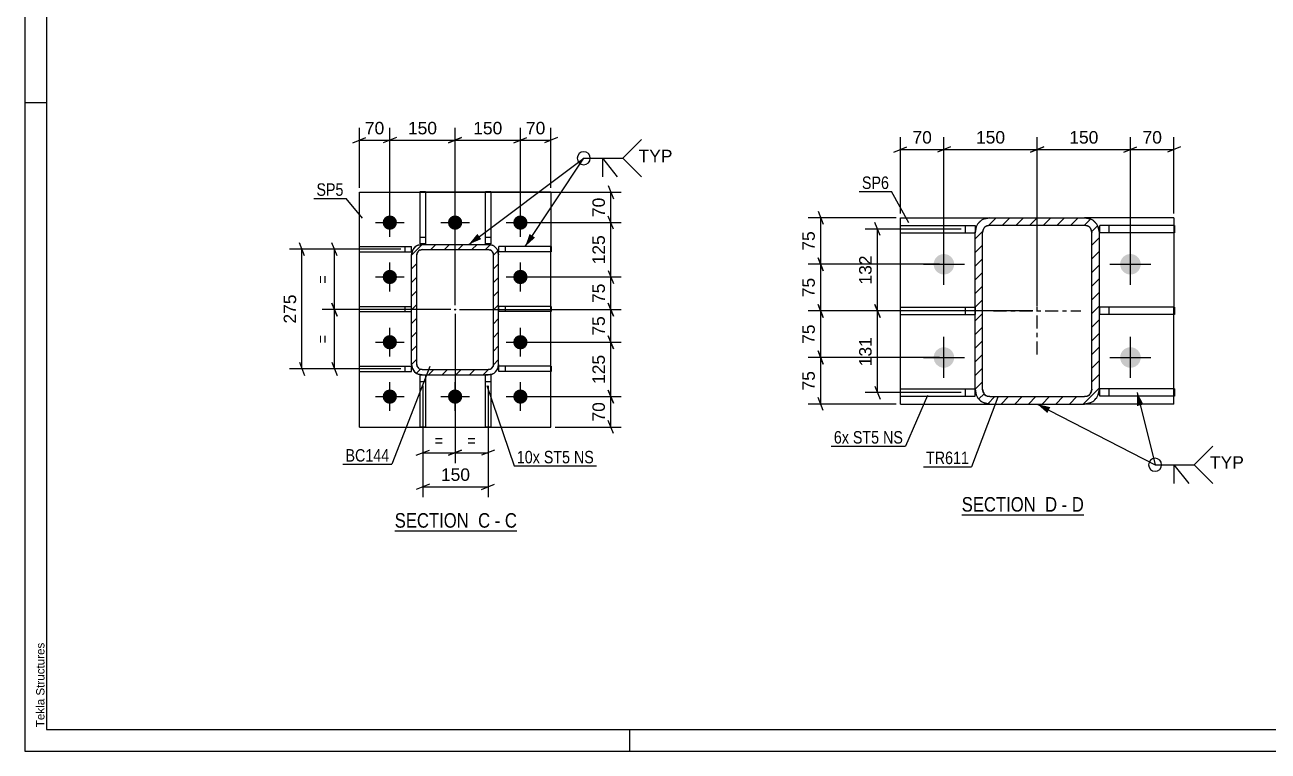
# Model space of a CAD drawing. Header units: millimetres. Extents: x -90 to 1099, y -612 to 229.
# Drawn here: x -89.7 to 196, y -611.6 to -444.6 of the extents above; entities that cross this region are included whole.
import ezdxf

# ---------------------------------------------------------------- set-up
doc = ezdxf.new("R2010")
doc.units = ezdxf.units.MM
doc.linetypes.add('DXK_LINE_DOT2', pattern=[3.9198, 1.9599, -1.9599])
doc.linetypes.add('DXK_LINE_DOT3', pattern=[5.9187, 2.979, -0.9799, 0.9799, -0.9799])
doc.styles.add('Arial', font='ARIAL.TTF', dxfattribs={"height": 0.2})
doc.styles.add('Arial Narrow', font='ARIALN.TTF', dxfattribs={"height": 0.2})

# ---------------------------------------------------------------- blocks, each defined once
blk = doc.blocks.new('Unknown-761555022-1133')
at = {"color": 5, "linetype": 'Continuous'}
for p, q in [((-89.67, 229.45), (-89.67, -611.55)), ((-84.67, 224.45), (-84.67, -606.55)), ((-84.67, -462.55), (-89.67, -462.55)), ((-84.67, -606.55), (1094.33, -606.55)), ((49.33, -611.55), (49.33, -606.55)), ((-89.67, -611.55), (1099.33, -611.55))]:
    blk.add_line(p, q, dxfattribs=at)
at = {"color": 174, "linetype": 'Continuous', "style": 'Arial'}
blk.add_text('Tekla Structures', height=1.9102, rotation=90, dxfattribs=at).set_placement((-85.17, -606.05))
blk = doc.blocks.new('Unknown-761555022-19 - 2944')
at = {"color": 6, "linetype": 'Continuous'}
blk.add_line((-4.7, -560.93), (23.37, -560.93), dxfattribs=at)
at = {"color": 0, "linetype": 'Continuous'}
blk.add_wipeout([(13.41, -560.18), (13.41, -556.68), (-4.7, -556.68), (-4.7, -560.18)], dxfattribs=at)
at = {"color": 7, "linetype": 'Continuous', "style": 'Arial Narrow'}
blk.add_text('SECTION ', height=3.34, dxfattribs=at).set_placement((-4.7, -560.18))
at = {"color": 0, "linetype": 'Continuous'}
blk.add_wipeout([(17.23, -560.18), (17.23, -556.68), (14.46, -556.68), (14.46, -560.18)], dxfattribs=at)
blk.add_wipeout([(19.56, -560.18), (19.56, -556.68), (18.28, -556.68), (18.28, -560.18)], dxfattribs=at)
at = {"color": 7, "linetype": 'Continuous', "style": 'Arial Narrow'}
blk.add_text('C', height=3.34, dxfattribs=at).set_placement((14.46, -560.18))
at = {"color": 0, "linetype": 'Continuous'}
blk.add_wipeout([(23.37, -560.18), (23.37, -556.68), (20.61, -556.68), (20.61, -560.18)], dxfattribs=at)
at = {"color": 7, "linetype": 'Continuous', "style": 'Arial Narrow'}
for s, p in [('C', (20.61, -560.18)), ('-', (18.28, -560.18))]:
    blk.add_text(s, height=3.34, dxfattribs=at).set_placement(p)
blk = doc.blocks.new('Unknown-761555022-17 - 1374')
at = {"color": 6, "linetype": 'Continuous'}
blk.add_line((125.57, -557.24), (153.64, -557.24), dxfattribs=at)
at = {"color": 0, "linetype": 'Continuous'}
blk.add_wipeout([(143.68, -556.49), (143.68, -552.99), (125.57, -552.99), (125.57, -556.49)], dxfattribs=at)
at = {"color": 7, "linetype": 'Continuous', "style": 'Arial Narrow'}
blk.add_text('SECTION ', height=3.34, dxfattribs=at).set_placement((125.57, -556.49))
at = {"color": 0, "linetype": 'Continuous'}
blk.add_wipeout([(147.49, -556.49), (147.49, -552.99), (144.73, -552.99), (144.73, -556.49)], dxfattribs=at)
blk.add_wipeout([(149.82, -556.49), (149.82, -552.99), (148.54, -552.99), (148.54, -556.49)], dxfattribs=at)
at = {"color": 7, "linetype": 'Continuous', "style": 'Arial Narrow'}
blk.add_text('D', height=3.34, dxfattribs=at).set_placement((144.73, -556.49))
at = {"color": 0, "linetype": 'Continuous'}
blk.add_wipeout([(153.64, -556.49), (153.64, -552.99), (150.87, -552.99), (150.87, -556.49)], dxfattribs=at)
at = {"color": 7, "linetype": 'Continuous', "style": 'Arial Narrow'}
for s, p in [('D', (150.87, -556.49)), ('-', (148.54, -556.49))]:
    blk.add_text(s, height=3.34, dxfattribs=at).set_placement(p)
blk = doc.blocks.new('Part-761555022-3014 - 2944')
at = {"color": 2, "linetype": 'Continuous'}
for p, q in [((16.16, -537.05), (16.16, -525.05)), ((17.36, -525.05), (16.78, -525.05)), ((17.36, -525.05), (17.36, -537.05)), ((17.36, -537.05), (16.16, -537.05))]:
    blk.add_line(p, q, dxfattribs=at)
at = {"color": 7, "linetype": 'DXK_LINE_DOT2'}
for p, q in [((16.78, -525.05), (16.16, -525.05)), ((16.16, -526.55), (17.36, -526.55))]:
    blk.add_line(p, q, dxfattribs=at)
blk = doc.blocks.new('Part-761555022-2953 - 2944')
at = {"color": 2, "linetype": 'Continuous'}
for p, q in [((-12.82, -537.05), (-12.82, -483.05)), ((-12.82, -483.05), (1.16, -483.05)), ((16.16, -483.05), (2.36, -483.05)), ((31.18, -483.05), (17.36, -483.05)), ((31.18, -483.05), (31.18, -495.57)), ((31.18, -509.32), (31.18, -496.77)), ((31.18, -523.07), (31.18, -510.52)), ((31.18, -537.05), (31.18, -524.27)), ((-12.82, -537.05), (31.18, -537.05))]:
    blk.add_line(p, q, dxfattribs=at)
at = {"color": 7, "linetype": 'DXK_LINE_DOT2'}
for p, q in [((1.16, -483.05), (2.36, -483.05)), ((17.36, -483.05), (16.16, -483.05)), ((31.18, -496.77), (31.18, -495.57)), ((31.18, -510.52), (31.18, -509.32)), ((31.18, -524.27), (31.18, -523.07))]:
    blk.add_line(p, q, dxfattribs=at)
blk = doc.blocks.new('Part-761555022-3019 - 2944')
at = {"color": 2, "linetype": 'Continuous'}
for p, q in [((1.16, -537.05), (1.16, -525.05)), ((1.16, -525.05), (1.58, -525.05)), ((2.36, -525.05), (2.36, -537.05)), ((2.36, -537.05), (1.16, -537.05))]:
    blk.add_line(p, q, dxfattribs=at)
at = {"color": 7, "linetype": 'DXK_LINE_DOT2'}
for p, q in [((1.58, -525.05), (2.36, -525.05)), ((1.16, -526.55), (2.36, -526.55))]:
    blk.add_line(p, q, dxfattribs=at)
blk = doc.blocks.new('Part-761555022-3003 - 2944')
at = {"linetype": 'Continuous'}
h = blk.add_hatch(dxfattribs=at)
h.set_pattern_fill('', scale=0.7, style=0, pattern_type=0)
h.set_pattern_definition([(45, (-0.8222, -522.6548), (-1.57154, 1.57154), [])])
h.paths.add_polyline_path([(-0.82, -497.45), (-0.82, -522.65), (-0.64, -523.57), (-0.12, -524.35), (0.66, -524.87), (1.58, -525.05), (16.78, -525.05), (17.7, -524.87), (18.47, -524.35), (19, -523.57), (19.18, -522.65), (19.18, -497.45), (19, -496.54), (18.47, -495.76), (17.7, -495.24), (16.78, -495.05), (1.58, -495.05), (0.66, -495.24), (-0.12, -495.76), (-0.64, -496.54)])
h.paths.add_polyline_path([(0.73, -496.61), (1.12, -496.35), (1.58, -496.25), (16.78, -496.25), (17.24, -496.35), (17.63, -496.61), (17.89, -497), (17.98, -497.45), (17.98, -522.65), (17.89, -523.11), (17.63, -523.5), (17.24, -523.76), (16.78, -523.85), (1.58, -523.85), (1.12, -523.76), (0.73, -523.5), (0.47, -523.11), (0.38, -522.65), (0.38, -497.45), (0.47, -497)])
blk.add_hatch(color=30, dxfattribs=at).paths.add_polyline_path([(9.18, -510.15, -1), (9.18, -509.95, -1)])
at = {"color": 7, "linetype": 'DXK_LINE_DOT2'}
for p, q in [((-0.82, -497.45), (-0.64, -496.54)), ((0.47, -497), (0.38, -497.45)), ((0.66, -495.24), (1.58, -495.05)), ((1.58, -496.25), (1.12, -496.35)), ((1.58, -495.05), (16.78, -495.05)), ((1.58, -496.25), (16.78, -496.25)), ((16.78, -495.05), (17.7, -495.24)), ((17.24, -496.35), (16.78, -496.25)), ((17.98, -497.45), (17.89, -497)), ((19, -496.54), (19.18, -497.45)), ((-0.82, -522.65), (-0.82, -497.45)), ((0.38, -522.65), (0.38, -497.45)), ((17.98, -522.65), (17.98, -497.45)), ((19.18, -522.65), (19.18, -497.45)), ((-0.64, -523.57), (-0.82, -522.65)), ((0.38, -522.65), (0.47, -523.11)), ((17.89, -523.11), (17.98, -522.65)), ((19.18, -522.65), (19, -523.57)), ((1.58, -525.05), (0.66, -524.87)), ((1.12, -523.76), (1.58, -523.85)), ((1.58, -523.85), (16.78, -523.85)), ((1.58, -525.05), (16.78, -525.05)), ((16.78, -523.85), (17.24, -523.76)), ((17.7, -524.87), (16.78, -525.05))]:
    blk.add_line(p, q, dxfattribs=at)
at = {"color": 2, "linetype": 'Continuous'}
for p, q in [((-0.64, -496.54), (-0.82, -497.45)), ((0.38, -497.45), (0.47, -497)), ((1.58, -495.05), (0.66, -495.24)), ((1.12, -496.35), (1.58, -496.25)), ((1.58, -495.05), (16.78, -495.05)), ((1.58, -496.25), (16.78, -496.25)), ((17.7, -495.24), (16.78, -495.05)), ((16.78, -496.25), (17.24, -496.35)), ((17.89, -497), (17.98, -497.45)), ((19.18, -497.45), (19, -496.54)), ((-0.82, -522.65), (-0.82, -497.45)), ((0.38, -522.65), (0.38, -497.45)), ((17.98, -522.65), (17.98, -497.45)), ((19.18, -522.65), (19.18, -497.45)), ((-0.82, -522.65), (-0.64, -523.57)), ((0.47, -523.11), (0.38, -522.65)), ((17.98, -522.65), (17.89, -523.11)), ((19, -523.57), (19.18, -522.65)), ((0.66, -524.87), (1.58, -525.05)), ((1.58, -523.85), (1.12, -523.76)), ((1.58, -523.85), (16.78, -523.85)), ((1.58, -525.05), (16.78, -525.05)), ((17.24, -523.76), (16.78, -523.85)), ((16.78, -525.05), (17.7, -524.87))]:
    blk.add_line(p, q, dxfattribs=at)
at = {"color": 7, "linetype": 'DXK_LINE_DOT3'}
blk.add_line((9.18, -510.05), (9.18, -510.05), dxfattribs=at)
at = {"color": 30, "linetype": 'DXK_LINE_DOT3'}
blk.add_line((9.18, -510.05), (9.18, -510.05), dxfattribs=at)
at = {"color": 30, "linetype": 'Continuous'}
blk.add_circle((9.18, -510.05), 0.1, dxfattribs=at)
at = {"color": 7, "linetype": 'DXK_LINE_DOT2'}
for centre, radius, start, end in [((1.58, -497.45), 2.4, 112.5, 157.5), ((1.58, -497.45), 1.2, 112.5, 157.5), ((16.78, -497.45), 1.2, 22.5, 67.5), ((16.78, -497.45), 2.4, 22.5, 67.5), ((1.58, -522.65), 2.4, 202.5, 247.5), ((1.58, -522.65), 1.2, 202.5, 247.5), ((16.78, -522.65), 1.2, 292.5, 337.5), ((16.78, -522.65), 2.4, 292.5, 337.5)]:
    blk.add_arc(centre, radius, start, end, dxfattribs=at)
at = {"color": 2, "linetype": 'Continuous'}
for centre, radius, start, end in [((1.58, -497.45), 2.4, 112.5, 157.5), ((1.58, -497.45), 1.2, 112.5, 157.5), ((16.78, -497.45), 1.2, 22.5, 67.5), ((16.78, -497.45), 2.4, 22.5, 67.5), ((1.58, -522.65), 2.4, 202.5, 247.5), ((1.58, -522.65), 1.2, 202.5, 247.5), ((16.78, -522.65), 1.2, 292.5, 337.5), ((16.78, -522.65), 2.4, 292.5, 337.5)]:
    blk.add_arc(centre, radius, start, end, dxfattribs=at)
blk = doc.blocks.new('Part-761555022-3024 - 2944')
at = {"color": 2, "linetype": 'Continuous'}
for p, q in [((16.16, -494.92), (16.16, -482.92)), ((16.16, -482.92), (17.36, -482.92)), ((17.36, -482.92), (17.36, -494.92)), ((17.36, -494.92), (16.16, -494.92))]:
    blk.add_line(p, q, dxfattribs=at)
at = {"color": 7, "linetype": 'DXK_LINE_DOT2'}
blk.add_line((16.16, -493.42), (17.36, -493.42), dxfattribs=at)
blk = doc.blocks.new('Part-761555022-3029 - 2944')
at = {"color": 2, "linetype": 'Continuous'}
for p, q in [((1.16, -494.92), (1.16, -482.92)), ((1.16, -482.92), (2.36, -482.92)), ((2.36, -482.92), (2.36, -494.92)), ((2.36, -494.92), (1.16, -494.92))]:
    blk.add_line(p, q, dxfattribs=at)
at = {"color": 7, "linetype": 'DXK_LINE_DOT2'}
blk.add_line((1.16, -493.42), (2.36, -493.42), dxfattribs=at)
blk = doc.blocks.new('Part-761555022-3034 - 2944')
at = {"color": 2, "linetype": 'Continuous'}
for p, q in [((-12.82, -510.52), (-12.82, -509.32)), ((-12.82, -509.32), (-0.82, -509.32)), ((-12.82, -510.52), (-0.82, -510.52))]:
    blk.add_line(p, q, dxfattribs=at)
at = {"color": 7, "linetype": 'DXK_LINE_DOT2'}
for p, q in [((-2.32, -510.52), (-2.32, -509.32)), ((-0.82, -510.52), (-0.82, -509.32))]:
    blk.add_line(p, q, dxfattribs=at)
blk = doc.blocks.new('Part-761555022-3039 - 2944')
at = {"color": 2, "linetype": 'Continuous'}
for p, q in [((-12.82, -496.77), (-12.82, -495.57)), ((-12.82, -495.57), (-0.82, -495.57)), ((-12.82, -496.77), (-0.82, -496.77)), ((-0.82, -496.77), (-0.82, -495.57))]:
    blk.add_line(p, q, dxfattribs=at)
at = {"color": 7, "linetype": 'DXK_LINE_DOT2'}
blk.add_line((-2.32, -496.77), (-2.32, -495.57), dxfattribs=at)
blk = doc.blocks.new('Part-761555022-3044 - 2944')
at = {"color": 2, "linetype": 'Continuous'}
for p, q in [((-12.82, -524.27), (-12.82, -523.07)), ((-12.82, -523.07), (-0.82, -523.07)), ((-12.82, -524.27), (-0.82, -524.27)), ((-0.82, -524.27), (-0.82, -523.07))]:
    blk.add_line(p, q, dxfattribs=at)
at = {"color": 7, "linetype": 'DXK_LINE_DOT2'}
blk.add_line((-2.32, -524.27), (-2.32, -523.07), dxfattribs=at)
blk = doc.blocks.new('Part-761555022-3049 - 2944')
at = {"color": 2, "linetype": 'Continuous'}
for p, q in [((31.26, -509.32), (19.26, -509.32)), ((19.26, -510.52), (19.26, -509.32)), ((31.26, -510.52), (19.26, -510.52)), ((31.26, -509.32), (31.26, -510.52))]:
    blk.add_line(p, q, dxfattribs=at)
at = {"color": 7, "linetype": 'DXK_LINE_DOT2'}
blk.add_line((20.76, -510.52), (20.76, -509.32), dxfattribs=at)
blk = doc.blocks.new('Part-761555022-3054 - 2944')
at = {"color": 2, "linetype": 'Continuous'}
for p, q in [((31.26, -495.57), (19.26, -495.57)), ((19.26, -496.77), (19.26, -495.57)), ((31.26, -496.77), (19.26, -496.77)), ((31.26, -495.57), (31.26, -496.77))]:
    blk.add_line(p, q, dxfattribs=at)
at = {"color": 7, "linetype": 'DXK_LINE_DOT2'}
blk.add_line((20.76, -496.77), (20.76, -495.57), dxfattribs=at)
blk = doc.blocks.new('Part-761555022-3059 - 2944')
at = {"color": 2, "linetype": 'Continuous'}
for p, q in [((31.26, -523.07), (19.26, -523.07)), ((19.26, -524.27), (19.26, -523.07)), ((31.26, -524.27), (19.26, -524.27)), ((31.26, -523.07), (31.26, -524.27))]:
    blk.add_line(p, q, dxfattribs=at)
at = {"color": 7, "linetype": 'DXK_LINE_DOT2'}
blk.add_line((20.76, -524.27), (20.76, -523.07), dxfattribs=at)
blk = doc.blocks.new('Bolt-761555022-3111 - 2944')
at = {"linetype": 'Continuous'}
for points in [[(-7.47, -490.05, -1), (-4.17, -490.05, -1)], [(7.53, -490.05, -1), (10.83, -490.05, -1)], [(22.53, -490.05, -1), (25.83, -490.05, -1)], [(-7.47, -502.55, -1), (-4.17, -502.55, -1)], [(22.53, -502.55, -1), (25.83, -502.55, -1)], [(-7.47, -517.55, -1), (-4.17, -517.55, -1)], [(22.53, -517.55, -1), (25.83, -517.55, -1)], [(-7.47, -530.05, -1), (-4.17, -530.05, -1)], [(7.53, -530.05, -1), (10.83, -530.05, -1)], [(22.53, -530.05, -1), (25.83, -530.05, -1)]]:
    blk.add_hatch(color=1, dxfattribs=at).paths.add_polyline_path(points)
at = {"color": 1, "linetype": 'Continuous'}
for p, q in [((-5.82, -493.35), (-5.82, -486.75)), ((9.18, -493.35), (9.18, -486.75)), ((24.18, -493.35), (24.18, -486.75)), ((-9.12, -490.05), (-2.52, -490.05)), ((5.88, -490.05), (12.48, -490.05)), ((20.88, -490.05), (27.48, -490.05)), ((-5.82, -505.85), (-5.82, -499.25)), ((24.18, -505.85), (24.18, -499.25)), ((-9.12, -502.55), (-2.52, -502.55)), ((20.88, -502.55), (27.48, -502.55)), ((-5.82, -520.85), (-5.82, -514.25)), ((24.18, -520.85), (24.18, -514.25)), ((-9.12, -517.55), (-2.52, -517.55)), ((20.88, -517.55), (27.48, -517.55)), ((-5.82, -533.35), (-5.82, -526.75)), ((9.18, -533.35), (9.18, -526.75)), ((24.18, -533.35), (24.18, -526.75)), ((-9.12, -530.05), (-2.52, -530.05)), ((5.88, -530.05), (12.48, -530.05)), ((20.88, -530.05), (27.48, -530.05))]:
    blk.add_line(p, q, dxfattribs=at)
blk = doc.blocks.new('Part-761555022-1478 - 1374')
at = {"color": 2, "linetype": 'Continuous'}
for p, q in [((111.48, -529.98), (111.48, -528.26)), ((111.48, -528.26), (128.63, -528.26)), ((128.63, -529.98), (128.63, -528.34)), ((111.48, -529.98), (128.63, -529.98))]:
    blk.add_line(p, q, dxfattribs=at)
at = {"color": 7, "linetype": 'DXK_LINE_DOT2'}
for p, q in [((126.48, -529.98), (126.48, -528.26)), ((128.63, -528.34), (128.63, -528.26)), ((128.63, -528.26), (128.63, -528.34))]:
    blk.add_line(p, q, dxfattribs=at)
blk = doc.blocks.new('Part-761555022-1493 - 1374')
at = {"color": 2, "linetype": 'Continuous'}
for p, q in [((174.45, -528.26), (157.31, -528.26)), ((157.31, -529.98), (157.31, -528.26)), ((174.45, -528.26), (174.45, -529.98)), ((174.45, -529.98), (157.31, -529.98))]:
    blk.add_line(p, q, dxfattribs=at)
at = {"color": 7, "linetype": 'DXK_LINE_DOT2'}
blk.add_line((159.45, -529.98), (159.45, -528.26), dxfattribs=at)
blk = doc.blocks.new('Bolt-761555022-1428 - 1374')
at = {"linetype": 'Continuous'}
for points in [[(119.13, -499.63, -1), (123.84, -499.63, -1)], [(161.98, -499.63, -1), (166.7, -499.63, -1)], [(119.13, -521.06, -1), (123.84, -521.06, -1)], [(161.98, -521.06, -1), (166.7, -521.06, -1)]]:
    blk.add_hatch(color=1, dxfattribs=at).paths.add_polyline_path(points)
at = {"color": 1, "linetype": 'Continuous'}
for p, q in [((121.48, -504.34), (121.48, -494.92)), ((164.34, -504.34), (164.34, -494.92)), ((116.77, -499.63), (126.2, -499.63)), ((159.63, -499.63), (169.05, -499.63)), ((121.48, -525.77), (121.48, -516.34)), ((164.34, -525.77), (164.34, -516.34)), ((116.77, -521.06), (126.2, -521.06)), ((159.63, -521.06), (169.05, -521.06))]:
    blk.add_line(p, q, dxfattribs=at)
blk = doc.blocks.new('Part-761555022-1473 - 1374')
at = {"color": 2, "linetype": 'Continuous'}
for p, q in [((111.48, -492.41), (111.48, -490.69)), ((111.48, -490.69), (128.63, -490.69)), ((128.63, -490.69), (128.63, -492.34)), ((111.48, -492.41), (128.63, -492.41))]:
    blk.add_line(p, q, dxfattribs=at)
at = {"color": 7, "linetype": 'DXK_LINE_DOT2'}
for p, q in [((126.48, -492.41), (126.48, -490.69)), ((128.63, -492.34), (128.63, -492.41))]:
    blk.add_line(p, q, dxfattribs=at)
blk = doc.blocks.new('Part-761555022-1483 - 1374')
at = {"color": 2, "linetype": 'Continuous'}
for p, q in [((174.45, -509.48), (157.31, -509.48)), ((157.31, -511.19), (157.31, -509.48)), ((174.45, -511.19), (157.31, -511.19)), ((174.45, -509.48), (174.45, -511.19))]:
    blk.add_line(p, q, dxfattribs=at)
at = {"color": 7, "linetype": 'DXK_LINE_DOT2'}
blk.add_line((159.45, -511.19), (159.45, -509.48), dxfattribs=at)
blk = doc.blocks.new('Part-761555022-1488 - 1374')
at = {"color": 2, "linetype": 'Continuous'}
for p, q in [((174.45, -490.69), (157.31, -490.69)), ((157.31, -492.41), (157.31, -490.69)), ((174.45, -490.69), (174.45, -492.41)), ((174.45, -492.41), (157.31, -492.41))]:
    blk.add_line(p, q, dxfattribs=at)
at = {"color": 7, "linetype": 'DXK_LINE_DOT2'}
blk.add_line((159.45, -492.41), (159.45, -490.69), dxfattribs=at)
blk = doc.blocks.new('Part-761555022-1512 - 1374')
at = {"linetype": 'Continuous'}
h = blk.add_hatch(dxfattribs=at)
h.set_pattern_fill('', scale=0.7, style=0, pattern_type=0)
h.set_pattern_definition([(45, (128.6264, -528.3449), (-1.57154, 1.57154), [])])
h.paths.add_polyline_path([(128.63, -492.34), (128.63, -528.34), (128.89, -529.66), (129.63, -530.77), (130.74, -531.51), (132.05, -531.77), (153.77, -531.77), (155.08, -531.51), (156.19, -530.77), (156.94, -529.66), (157.2, -528.34), (157.2, -492.34), (156.94, -491.03), (156.19, -489.92), (155.08, -489.18), (153.77, -488.92), (132.05, -488.92), (130.74, -489.18), (129.63, -489.92), (128.89, -491.03)])
h.paths.add_polyline_path([(130.84, -491.13), (131.4, -490.76), (132.05, -490.63), (153.77, -490.63), (154.43, -490.76), (154.98, -491.13), (155.35, -491.69), (155.48, -492.34), (155.48, -528.34), (155.35, -529), (154.98, -529.56), (154.43, -529.93), (153.77, -530.06), (132.05, -530.06), (131.4, -529.93), (130.84, -529.56), (130.47, -529), (130.34, -528.34), (130.34, -492.34), (130.47, -491.69)])
at = {"color": 7, "linetype": 'DXK_LINE_DOT2'}
for p, q in [((128.63, -492.34), (128.89, -491.03)), ((130.74, -489.18), (132.05, -488.92)), ((132.05, -490.63), (131.4, -490.76)), ((132.05, -488.92), (153.77, -488.92)), ((132.05, -490.63), (153.77, -490.63)), ((153.77, -488.92), (155.08, -489.18)), ((154.43, -490.76), (153.77, -490.63)), ((156.94, -491.03), (157.2, -492.34)), ((128.63, -528.34), (128.63, -492.34)), ((130.47, -491.69), (130.34, -492.34)), ((130.34, -528.34), (130.34, -492.34)), ((155.48, -492.34), (155.35, -491.69)), ((155.48, -528.34), (155.48, -492.34)), ((157.2, -528.34), (157.2, -492.34)), ((128.89, -529.66), (128.63, -528.34)), ((130.34, -528.34), (130.47, -529)), ((155.35, -529), (155.48, -528.34)), ((157.2, -528.34), (156.94, -529.66)), ((131.4, -529.93), (132.05, -530.06)), ((132.05, -530.06), (153.77, -530.06)), ((153.77, -530.06), (154.43, -529.93)), ((132.05, -531.77), (130.74, -531.51)), ((132.05, -531.77), (153.77, -531.77)), ((155.08, -531.51), (153.77, -531.77))]:
    blk.add_line(p, q, dxfattribs=at)
at = {"color": 2, "linetype": 'Continuous'}
for p, q in [((128.89, -491.03), (128.63, -492.34)), ((132.05, -488.92), (130.74, -489.18)), ((131.4, -490.76), (132.05, -490.63)), ((132.05, -488.92), (153.77, -488.92)), ((132.05, -490.63), (153.77, -490.63)), ((155.08, -489.18), (153.77, -488.92)), ((153.77, -490.63), (154.43, -490.76)), ((157.2, -492.34), (156.94, -491.03)), ((128.63, -528.34), (128.63, -492.34)), ((130.34, -492.34), (130.47, -491.69)), ((130.34, -528.34), (130.34, -492.34)), ((155.35, -491.69), (155.48, -492.34)), ((155.48, -528.34), (155.48, -492.34)), ((157.2, -528.34), (157.2, -492.34)), ((128.63, -528.34), (128.89, -529.66)), ((130.47, -529), (130.34, -528.34)), ((155.48, -528.34), (155.35, -529)), ((156.94, -529.66), (157.2, -528.34)), ((132.05, -530.06), (131.4, -529.93)), ((132.05, -530.06), (153.77, -530.06)), ((154.43, -529.93), (153.77, -530.06)), ((130.74, -531.51), (132.05, -531.77)), ((132.05, -531.77), (153.77, -531.77)), ((153.77, -531.77), (155.08, -531.51))]:
    blk.add_line(p, q, dxfattribs=at)
at = {"color": 7, "linetype": 'DXK_LINE_DOT3'}
for p, q in [((142.91, -520.34), (142.91, -500.34)), ((132.91, -510.34), (152.91, -510.34))]:
    blk.add_line(p, q, dxfattribs=at)
at = {"color": 7, "linetype": 'DXK_LINE_DOT2'}
for centre, radius, start, end in [((132.05, -492.34), 3.43, 112.5, 157.5), ((132.05, -492.34), 1.71, 112.5, 157.5), ((153.77, -492.34), 1.71, 22.5, 67.5), ((153.77, -492.34), 3.43, 22.5, 67.5), ((132.05, -528.34), 3.43, 202.5, 247.5), ((132.05, -528.34), 1.71, 202.5, 247.5), ((153.77, -528.34), 1.71, 292.5, 337.5), ((153.77, -528.34), 3.43, 292.5, 337.5)]:
    blk.add_arc(centre, radius, start, end, dxfattribs=at)
at = {"color": 2, "linetype": 'Continuous'}
for centre, radius, start, end in [((132.05, -492.34), 3.43, 112.5, 157.5), ((132.05, -492.34), 1.71, 112.5, 157.5), ((153.77, -492.34), 1.71, 22.5, 67.5), ((153.77, -492.34), 3.43, 22.5, 67.5), ((132.05, -528.34), 3.43, 202.5, 247.5), ((132.05, -528.34), 1.71, 202.5, 247.5), ((153.77, -528.34), 1.71, 292.5, 337.5), ((153.77, -528.34), 3.43, 292.5, 337.5)]:
    blk.add_arc(centre, radius, start, end, dxfattribs=at)
blk = doc.blocks.new('Part-761555022-1518 - 1374')
at = {"color": 2, "linetype": 'Continuous'}
for p, q in [((111.48, -511.19), (111.48, -509.48)), ((111.48, -509.48), (128.63, -509.48)), ((111.48, -511.19), (128.63, -511.19))]:
    blk.add_line(p, q, dxfattribs=at)
at = {"color": 7, "linetype": 'DXK_LINE_DOT2'}
for p, q in [((126.48, -511.19), (126.48, -509.48)), ((128.63, -509.48), (128.63, -511.19))]:
    blk.add_line(p, q, dxfattribs=at)
blk = doc.blocks.new('Part-761555022-1537 - 1374')
at = {"color": 2, "linetype": 'Continuous'}
for p, q in [((111.48, -531.77), (111.48, -488.92)), ((111.48, -488.92), (132.05, -488.92)), ((174.34, -488.92), (153.77, -488.92)), ((174.34, -488.92), (174.34, -490.69)), ((174.34, -492.41), (174.34, -509.48)), ((174.34, -528.26), (174.34, -511.19)), ((174.34, -531.77), (174.34, -529.98)), ((111.48, -531.77), (132.05, -531.77)), ((174.34, -531.77), (153.77, -531.77))]:
    blk.add_line(p, q, dxfattribs=at)
at = {"color": 7, "linetype": 'DXK_LINE_DOT2'}
for p, q in [((132.05, -488.92), (153.77, -488.92)), ((174.34, -488.92), (174.34, -511.19)), ((174.34, -490.69), (174.34, -492.41)), ((174.34, -511.19), (174.34, -509.48)), ((174.34, -529.98), (174.34, -528.26)), ((132.05, -531.77), (153.77, -531.77))]:
    blk.add_line(p, q, dxfattribs=at)
blk = doc.blocks.new('StraightDimension-761555022-6893 - 2944')
at = {"color": 7, "linetype": 'Continuous'}
for p, q in [((10.18, -510.05), (47.34, -510.05)), ((44.34, -508.55), (45.54, -511.55)), ((44.94, -517.55), (44.94, -510.05)), ((45.54, -519.05), (44.34, -516.05)), ((25.18, -517.55), (47.34, -517.55))]:
    blk.add_line(p, q, dxfattribs=at)
at = {"color": 0}
blk.add_wipeout([(44.19, -510.98), (39.99, -510.98), (39.99, -516.63), (44.19, -516.63)], dxfattribs=at)
at = {"color": 3, "style": 'Arial'}
blk.add_text('75', height=2.865, rotation=90.0002, dxfattribs=at).set_placement((43.59, -516.03))
blk = doc.blocks.new('StraightDimension-761555022-6894 - 2944')
at = {"color": 7, "linetype": 'Continuous'}
for p, q in [((44.34, -516.05), (45.54, -519.05)), ((25.18, -517.55), (47.34, -517.55)), ((44.94, -530.05), (44.94, -517.55)), ((25.18, -530.05), (47.34, -530.05)), ((45.54, -531.55), (44.34, -528.55))]:
    blk.add_line(p, q, dxfattribs=at)
at = {"color": 0}
blk.add_wipeout([(44.19, -519.87), (39.99, -519.87), (39.99, -527.74), (44.19, -527.74)], dxfattribs=at)
at = {"color": 3, "style": 'Arial'}
blk.add_text('125', height=2.865, rotation=90.0002, dxfattribs=at).set_placement((43.59, -527.14))
blk = doc.blocks.new('StraightDimension-761555022-17516 - 2944')
at = {"color": 7, "linetype": 'Continuous'}
for p, q in [((-3.32, -496.17), (-28.85, -496.17)), ((-25.4, -497.67), (-26.6, -494.67)), ((-26, -523.67), (-26, -496.17)), ((-26.6, -522.17), (-25.4, -525.17)), ((-3.32, -523.67), (-28.85, -523.67))]:
    blk.add_line(p, q, dxfattribs=at)
at = {"color": 0}
blk.add_wipeout([(-26.75, -505.99), (-30.95, -505.99), (-30.95, -513.86), (-26.75, -513.86)], dxfattribs=at)
at = {"color": 3, "style": 'Arial'}
blk.add_text('275', height=2.865, rotation=90.0002, dxfattribs=at).set_placement((-27.35, -513.26))
blk = doc.blocks.new('StraightDimension-761555022-17521 - 2944')
at = {"color": 7, "linetype": 'Continuous'}
for p, q in [((1.76, -527.55), (1.76, -553.17)), ((16.76, -527.55), (16.76, -553.17)), ((3.26, -550.17), (0.26, -551.37)), ((1.76, -550.77), (16.76, -550.77)), ((15.26, -551.37), (18.26, -550.17))]:
    blk.add_line(p, q, dxfattribs=at)
at = {"color": 0}
blk.add_wipeout([(13.19, -550.02), (13.19, -545.82), (5.32, -545.82), (5.32, -550.02)], dxfattribs=at)
at = {"color": 3, "style": 'Arial'}
blk.add_text('150', height=2.865, dxfattribs=at).set_placement((5.92, -549.42))
blk = doc.blocks.new('StraightDimension-761555022-3175 - 2944')
at = {"color": 7, "linetype": 'Continuous'}
for p, q in [((-12.82, -482.05), (-12.82, -468.26)), ((-5.82, -489.05), (-5.82, -468.26)), ((-14.32, -471.71), (-11.32, -470.51)), ((-12.82, -471.11), (-5.82, -471.11)), ((-4.32, -470.51), (-7.32, -471.71))]:
    blk.add_line(p, q, dxfattribs=at)
at = {"color": 0}
blk.add_wipeout([(-6.5, -470.36), (-6.5, -466.16), (-12.15, -466.16), (-12.15, -470.36)], dxfattribs=at)
at = {"color": 3, "style": 'Arial'}
blk.add_text('70', height=2.865, dxfattribs=at).set_placement((-11.55, -469.76))
blk = doc.blocks.new('StraightDimension-761555022-6890 - 2944')
at = {"color": 7, "linetype": 'Continuous'}
for p, q in [((44.34, -481.55), (45.54, -484.55)), ((-11.82, -483.05), (47.34, -483.05)), ((44.94, -490.05), (44.94, -483.05)), ((25.18, -490.05), (47.34, -490.05)), ((45.54, -491.55), (44.34, -488.55))]:
    blk.add_line(p, q, dxfattribs=at)
at = {"color": 0}
blk.add_wipeout([(44.19, -483.73), (39.99, -483.73), (39.99, -489.38), (44.19, -489.38)], dxfattribs=at)
at = {"color": 3, "style": 'Arial'}
blk.add_text('70', height=2.865, rotation=90.0002, dxfattribs=at).set_placement((43.59, -488.78))
blk = doc.blocks.new('StraightDimension-761555022-6891 - 2944')
at = {"color": 7, "linetype": 'Continuous'}
for p, q in [((25.18, -490.05), (47.34, -490.05)), ((45.54, -491.55), (44.34, -488.55)), ((44.94, -502.55), (44.94, -490.05)), ((25.18, -502.55), (47.34, -502.55)), ((44.34, -501.05), (45.54, -504.05))]:
    blk.add_line(p, q, dxfattribs=at)
at = {"color": 0}
blk.add_wipeout([(44.19, -492.37), (39.99, -492.37), (39.99, -500.24), (44.19, -500.24)], dxfattribs=at)
at = {"color": 3, "style": 'Arial'}
blk.add_text('125', height=2.865, rotation=90.0002, dxfattribs=at).set_placement((43.59, -499.64))
blk = doc.blocks.new('StraightDimension-761555022-6892 - 2944')
at = {"color": 7, "linetype": 'Continuous'}
for p, q in [((25.18, -502.55), (47.34, -502.55)), ((44.34, -501.05), (45.54, -504.05)), ((44.94, -510.05), (44.94, -502.55)), ((10.18, -510.05), (47.34, -510.05)), ((45.54, -511.55), (44.34, -508.55))]:
    blk.add_line(p, q, dxfattribs=at)
at = {"color": 0}
blk.add_wipeout([(44.19, -503.48), (39.99, -503.48), (39.99, -509.13), (44.19, -509.13)], dxfattribs=at)
at = {"color": 3, "style": 'Arial'}
blk.add_text('75', height=2.865, rotation=90.0002, dxfattribs=at).set_placement((43.59, -508.53))
blk = doc.blocks.new('StraightDimension-761555022-6895 - 2944')
at = {"color": 7, "linetype": 'Continuous'}
for p, q in [((25.18, -530.05), (47.34, -530.05)), ((44.34, -528.55), (45.54, -531.55)), ((44.94, -537.05), (44.94, -530.05)), ((45.54, -538.55), (44.34, -535.55)), ((32.18, -537.05), (47.34, -537.05))]:
    blk.add_line(p, q, dxfattribs=at)
at = {"color": 0}
blk.add_wipeout([(44.19, -530.73), (39.99, -530.73), (39.99, -536.38), (44.19, -536.38)], dxfattribs=at)
at = {"color": 3, "style": 'Arial'}
blk.add_text('70', height=2.865, rotation=90.0002, dxfattribs=at).set_placement((43.59, -535.78))
blk = doc.blocks.new('StraightDimension-761555022-3259 - 2944')
at = {"color": 7, "linetype": 'Continuous'}
for p, q in [((9.18, -511.05), (9.18, -545.34)), ((16.76, -527.55), (16.76, -545.34)), ((7.68, -543.54), (10.68, -542.34)), ((18.26, -542.34), (15.26, -543.54)), ((9.18, -542.94), (16.76, -542.94))]:
    blk.add_line(p, q, dxfattribs=at)
at = {"color": 0}
blk.add_wipeout([(14.53, -542.19), (14.53, -537.99), (11.41, -537.99), (11.41, -542.19)], dxfattribs=at)
at = {"color": 3, "style": 'Arial Narrow'}
blk.add_text('=', height=2.86, dxfattribs=at).set_placement((12.01, -541.59))
blk = doc.blocks.new('StraightDimension-761555022-3131 - 2944')
at = {"color": 7, "linetype": 'Continuous'}
for p, q in [((24.18, -489.05), (24.18, -468.26)), ((31.18, -482.05), (31.18, -468.26)), ((22.68, -471.71), (25.68, -470.51)), ((24.18, -471.11), (31.18, -471.11)), ((32.68, -470.51), (29.68, -471.71))]:
    blk.add_line(p, q, dxfattribs=at)
at = {"color": 0}
blk.add_wipeout([(30.5, -470.36), (30.5, -466.16), (24.85, -466.16), (24.85, -470.36)], dxfattribs=at)
at = {"color": 3, "style": 'Arial'}
blk.add_text('70', height=2.865, dxfattribs=at).set_placement((25.45, -469.76))
blk = doc.blocks.new('StraightDimension-761555022-3141 - 2944')
at = {"color": 7, "linetype": 'Continuous'}
for p, q in [((9.18, -509.05), (9.18, -468.26)), ((24.18, -489.05), (24.18, -468.26)), ((10.68, -470.51), (7.68, -471.71)), ((9.18, -471.11), (24.18, -471.11)), ((22.68, -471.71), (25.68, -470.51))]:
    blk.add_line(p, q, dxfattribs=at)
at = {"color": 0}
blk.add_wipeout([(20.61, -470.36), (20.61, -466.16), (12.74, -466.16), (12.74, -470.36)], dxfattribs=at)
at = {"color": 3, "style": 'Arial'}
blk.add_text('150', height=2.865, dxfattribs=at).set_placement((13.34, -469.76))
blk = doc.blocks.new('StraightDimension-761555022-3158 - 2944')
at = {"color": 7, "linetype": 'Continuous'}
for p, q in [((-5.82, -489.05), (-5.82, -468.26)), ((9.18, -509.05), (9.18, -468.26)), ((-4.32, -470.51), (-7.32, -471.71)), ((-5.82, -471.11), (9.18, -471.11)), ((7.68, -471.71), (10.68, -470.51))]:
    blk.add_line(p, q, dxfattribs=at)
at = {"color": 0}
blk.add_wipeout([(5.61, -470.36), (5.61, -466.16), (-2.26, -466.16), (-2.26, -470.36)], dxfattribs=at)
at = {"color": 3, "style": 'Arial'}
blk.add_text('150', height=2.865, dxfattribs=at).set_placement((-1.66, -469.76))
blk = doc.blocks.new('StraightDimension-761555022-3245 - 2944')
at = {"color": 7, "linetype": 'Continuous'}
for p, q in [((9.18, -511.05), (9.18, -545.34)), ((1.76, -527.55), (1.76, -545.34)), ((0.26, -543.54), (3.26, -542.34)), ((10.68, -542.34), (7.68, -543.54)), ((1.76, -542.94), (9.18, -542.94))]:
    blk.add_line(p, q, dxfattribs=at)
at = {"color": 0}
blk.add_wipeout([(7.03, -542.19), (7.03, -537.99), (3.91, -537.99), (3.91, -542.19)], dxfattribs=at)
at = {"color": 3, "style": 'Arial Narrow'}
blk.add_text('=', height=2.86, dxfattribs=at).set_placement((4.51, -541.59))
blk = doc.blocks.new('StraightDimension-761555022-17475 - 2944')
at = {"color": 7, "linetype": 'Continuous'}
for p, q in [((-3.32, -496.17), (-21.36, -496.17)), ((-17.91, -497.67), (-19.11, -494.67)), ((-18.51, -510.05), (-18.51, -496.17)), ((8.18, -510.05), (-21.36, -510.05)), ((-19.11, -508.55), (-17.91, -511.55))]:
    blk.add_line(p, q, dxfattribs=at)
at = {"color": 0}
blk.add_wipeout([(-19.26, -501.56), (-23.46, -501.56), (-23.46, -504.67), (-19.26, -504.67)], dxfattribs=at)
at = {"color": 3, "style": 'Arial Narrow'}
blk.add_text('=', height=2.86, rotation=90.0002, dxfattribs=at).set_placement((-19.86, -504.07))
blk = doc.blocks.new('StraightDimension-761555022-17476 - 2944')
at = {"color": 7, "linetype": 'Continuous'}
for p, q in [((8.18, -510.05), (-21.36, -510.05)), ((-17.91, -511.55), (-19.11, -508.55)), ((-18.51, -523.67), (-18.51, -510.05)), ((-19.11, -522.17), (-17.91, -525.17)), ((-3.32, -523.67), (-21.36, -523.67))]:
    blk.add_line(p, q, dxfattribs=at)
at = {"color": 0}
blk.add_wipeout([(-19.26, -515.31), (-23.46, -515.31), (-23.46, -518.42), (-19.26, -518.42)], dxfattribs=at)
at = {"color": 3, "style": 'Arial Narrow'}
blk.add_text('=', height=2.86, rotation=90.0002, dxfattribs=at).set_placement((-19.86, -517.82))
blk = doc.blocks.new('StraightDimension-761555022-1691 - 1374')
at = {"color": 7, "linetype": 'Continuous'}
for p, q in [((120.48, -499.63), (90.32, -499.63)), ((92.57, -498.13), (93.77, -501.13)), ((93.17, -510.34), (93.17, -499.63)), ((141.91, -510.34), (90.32, -510.34)), ((93.77, -511.84), (92.57, -508.84))]:
    blk.add_line(p, q, dxfattribs=at)
at = {"color": 0}
blk.add_wipeout([(92.42, -502.16), (88.22, -502.16), (88.22, -507.81), (92.42, -507.81)], dxfattribs=at)
at = {"color": 3, "style": 'Arial'}
blk.add_text('75', height=2.865, rotation=90.0002, dxfattribs=at).set_placement((91.82, -507.21))
blk = doc.blocks.new('StraightDimension-761555022-1604 - 1374')
at = {"color": 7, "linetype": 'Continuous'}
for p, q in [((121.48, -498.63), (121.48, -470.38)), ((142.91, -509.34), (142.91, -470.38)), ((122.98, -472.63), (119.98, -473.83)), ((121.48, -473.23), (142.91, -473.23)), ((141.41, -473.83), (144.41, -472.63))]:
    blk.add_line(p, q, dxfattribs=at)
at = {"color": 0}
blk.add_wipeout([(136.13, -472.48), (136.13, -468.28), (128.26, -468.28), (128.26, -472.48)], dxfattribs=at)
at = {"color": 3, "style": 'Arial'}
blk.add_text('150', height=2.865, dxfattribs=at).set_placement((128.86, -471.88))
blk = doc.blocks.new('StraightDimension-761555022-1622 - 1374')
at = {"color": 7, "linetype": 'Continuous'}
for p, q in [((111.48, -487.92), (111.48, -470.38)), ((121.48, -498.63), (121.48, -470.38)), ((109.98, -473.83), (112.98, -472.63)), ((111.48, -473.23), (121.48, -473.23)), ((122.98, -472.63), (119.98, -473.83))]:
    blk.add_line(p, q, dxfattribs=at)
at = {"color": 0}
blk.add_wipeout([(119.31, -472.48), (119.31, -468.28), (113.66, -468.28), (113.66, -472.48)], dxfattribs=at)
at = {"color": 3, "style": 'Arial'}
blk.add_text('70', height=2.865, dxfattribs=at).set_placement((114.26, -471.88))
blk = doc.blocks.new('StraightDimension-761555022-1633 - 1374')
at = {"color": 7, "linetype": 'Continuous'}
for p, q in [((106.82, -493.05), (105.62, -490.05)), ((125.48, -491.55), (103.37, -491.55)), ((106.22, -510.34), (106.22, -491.55)), ((141.91, -510.34), (103.37, -510.34)), ((105.62, -508.84), (106.82, -511.84))]:
    blk.add_line(p, q, dxfattribs=at)
at = {"color": 0}
blk.add_wipeout([(105.47, -497.01), (101.27, -497.01), (101.27, -504.88), (105.47, -504.88)], dxfattribs=at)
at = {"color": 3, "style": 'Arial'}
blk.add_text('132', height=2.865, rotation=90.0002, dxfattribs=at).set_placement((104.87, -504.28))
blk = doc.blocks.new('StraightDimension-761555022-1571 - 1374')
at = {"color": 7, "linetype": 'Continuous'}
for p, q in [((164.34, -498.63), (164.34, -470.38)), ((174.34, -487.92), (174.34, -470.38)), ((162.84, -473.83), (165.84, -472.63)), ((164.34, -473.23), (174.34, -473.23)), ((175.84, -472.63), (172.84, -473.83))]:
    blk.add_line(p, q, dxfattribs=at)
at = {"color": 0}
blk.add_wipeout([(172.16, -472.48), (172.16, -468.28), (166.52, -468.28), (166.52, -472.48)], dxfattribs=at)
at = {"color": 3, "style": 'Arial'}
blk.add_text('70', height=2.865, dxfattribs=at).set_placement((167.12, -471.88))
blk = doc.blocks.new('StraightDimension-761555022-1708 - 1374')
at = {"color": 7, "linetype": 'Continuous'}
for p, q in [((92.57, -487.42), (93.77, -490.42)), ((110.48, -488.92), (90.32, -488.92)), ((93.17, -499.63), (93.17, -488.92)), ((120.48, -499.63), (90.32, -499.63)), ((93.77, -501.13), (92.57, -498.13))]:
    blk.add_line(p, q, dxfattribs=at)
at = {"color": 0}
blk.add_wipeout([(92.42, -491.45), (88.22, -491.45), (88.22, -497.1), (92.42, -497.1)], dxfattribs=at)
at = {"color": 3, "style": 'Arial'}
blk.add_text('75', height=2.865, rotation=90.0002, dxfattribs=at).set_placement((91.82, -496.5))
blk = doc.blocks.new('StraightDimension-761555022-1587 - 1374')
at = {"color": 7, "linetype": 'Continuous'}
for p, q in [((142.91, -509.34), (142.91, -470.38)), ((164.34, -498.63), (164.34, -470.38)), ((144.41, -472.63), (141.41, -473.83)), ((142.91, -473.23), (164.34, -473.23)), ((162.84, -473.83), (165.84, -472.63))]:
    blk.add_line(p, q, dxfattribs=at)
at = {"color": 0}
blk.add_wipeout([(157.56, -472.48), (157.56, -468.28), (149.69, -468.28), (149.69, -472.48)], dxfattribs=at)
at = {"color": 3, "style": 'Arial'}
blk.add_text('150', height=2.865, dxfattribs=at).set_placement((150.29, -471.88))
blk = doc.blocks.new('StraightDimension-761555022-1650 - 1374')
at = {"color": 7, "linetype": 'Continuous'}
for p, q in [((141.91, -510.34), (103.37, -510.34)), ((106.82, -511.84), (105.62, -508.84)), ((106.22, -529.12), (106.22, -510.34)), ((105.62, -527.62), (106.82, -530.62)), ((125.48, -529.12), (103.37, -529.12))]:
    blk.add_line(p, q, dxfattribs=at)
at = {"color": 0}
blk.add_wipeout([(105.47, -515.8), (101.27, -515.8), (101.27, -523.67), (105.47, -523.67)], dxfattribs=at)
at = {"color": 3, "style": 'Arial'}
blk.add_text('131', height=2.865, rotation=90.0002, dxfattribs=at).set_placement((104.87, -523.07))
blk = doc.blocks.new('StraightDimension-761555022-1664 - 1374')
at = {"color": 7, "linetype": 'Continuous'}
for p, q in [((92.57, -519.56), (93.77, -522.56)), ((120.48, -521.06), (90.32, -521.06)), ((93.17, -531.77), (93.17, -521.06)), ((93.77, -533.27), (92.57, -530.27)), ((110.48, -531.77), (90.32, -531.77))]:
    blk.add_line(p, q, dxfattribs=at)
at = {"color": 0}
blk.add_wipeout([(92.42, -523.59), (88.22, -523.59), (88.22, -529.24), (92.42, -529.24)], dxfattribs=at)
at = {"color": 3, "style": 'Arial'}
blk.add_text('75', height=2.865, rotation=90.0002, dxfattribs=at).set_placement((91.82, -528.64))
blk = doc.blocks.new('StraightDimension-761555022-1674 - 1374')
at = {"color": 7, "linetype": 'Continuous'}
for p, q in [((141.91, -510.34), (90.32, -510.34)), ((92.57, -508.84), (93.77, -511.84)), ((93.17, -521.06), (93.17, -510.34)), ((93.77, -522.56), (92.57, -519.56)), ((120.48, -521.06), (90.32, -521.06))]:
    blk.add_line(p, q, dxfattribs=at)
at = {"color": 0}
blk.add_wipeout([(92.42, -512.88), (88.22, -512.88), (88.22, -518.53), (92.42, -518.53)], dxfattribs=at)
at = {"color": 3, "style": 'Arial'}
blk.add_text('75', height=2.865, rotation=90.0002, dxfattribs=at).set_placement((91.82, -517.93))
blk = doc.blocks.new('Mark-761555022-2949 - 2944')
at = {"color": 0}
blk.add_wipeout([(-16.47, -483.89), (-16.47, -480.89), (-22.68, -480.89), (-22.68, -483.89)], dxfattribs=at)
blk.add_wipeout([(-16.47, -483.89), (-16.47, -480.89), (-22.68, -480.89), (-22.68, -483.89)], dxfattribs=at)
at = {"color": 30, "linetype": 'Continuous'}
for p in [(-23.28, -484.49), (-12.11, -489)]:
    blk.add_line(p, (-15.87, -484.49), dxfattribs=at)
at = {"color": 3, "style": 'Arial Narrow'}
blk.add_text('SP5', height=2.863, dxfattribs=at).set_placement((-22.68, -483.89))
blk = doc.blocks.new('Mark-761555022-2999 - 2944')
at = {"color": 0}
blk.add_wipeout([(-5.95, -544.99), (-5.95, -541.99), (-16, -541.99), (-16, -544.99)], dxfattribs=at)
blk.add_wipeout([(-5.95, -544.99), (-5.95, -541.99), (-16, -541.99), (-16, -544.99)], dxfattribs=at)
at = {"color": 30, "linetype": 'Continuous'}
for p in [(3.34, -523.16), (-16.6, -545.59)]:
    blk.add_line(p, (-5.35, -545.59), dxfattribs=at)
at = {"color": 3, "style": 'Arial Narrow'}
blk.add_text('BC144', height=2.863, dxfattribs=at).set_placement((-16, -544.99))
blk = doc.blocks.new('MarkSet-761555022-3363 - 2944')
at = {"color": 0}
blk.add_wipeout([(28.66, -545.39), (28.66, -542.39), (23.36, -542.39), (23.36, -545.39)], dxfattribs=at)
blk.add_wipeout([(28.66, -545.39), (28.66, -542.39), (23.36, -542.39), (23.36, -545.39)], dxfattribs=at)
at = {"color": 30, "linetype": 'Continuous'}
blk.add_line((16.43, -527.48), (22.76, -545.99), dxfattribs=at)
at = {"color": 0}
blk.add_wipeout([(35.59, -545.39), (35.59, -542.39), (29.56, -542.39), (29.56, -545.39)], dxfattribs=at)
blk.add_wipeout([(35.59, -545.39), (35.59, -542.39), (29.56, -542.39), (29.56, -545.39)], dxfattribs=at)
at = {"color": 3, "style": 'Arial Narrow'}
blk.add_text('10x', height=2.863, dxfattribs=at).set_placement((23.36, -545.39))
at = {"color": 0}
blk.add_wipeout([(41.06, -545.39), (41.06, -542.39), (36.49, -542.39), (36.49, -545.39)], dxfattribs=at)
blk.add_wipeout([(41.06, -545.39), (41.06, -542.39), (36.49, -542.39), (36.49, -545.39)], dxfattribs=at)
at = {"color": 30, "linetype": 'Continuous'}
blk.add_line((22.76, -545.99), (41.66, -545.99), dxfattribs=at)
at = {"color": 3, "style": 'Arial Narrow'}
for s, p in [('ST5', (29.56, -545.39)), ('NS', (36.49, -545.39))]:
    blk.add_text(s, height=2.863, dxfattribs=at).set_placement(p)
blk = doc.blocks.new('WeldMark-761555022-17549 - 2944')
at = {"linetype": 'Continuous'}
for points in [[(15.18, -493.85), (12.33, -495.05), (14.28, -492.65)], [(27.54, -493.49), (25.26, -495.57), (26.29, -492.66)]]:
    blk.add_hatch(color=30, dxfattribs=at).paths.add_polyline_path(points)
at = {"color": 30, "linetype": 'Continuous'}
for p, q in [((12.33, -495.05), (38.73, -475.26)), ((25.26, -495.57), (38.73, -475.26)), ((38.73, -475.26), (47.73, -475.26))]:
    blk.add_line(p, q, dxfattribs=at)
at = {"color": 3, "linetype": 'Continuous'}
for q in [(46.45, -479.54), (43.02, -479.54)]:
    blk.add_line((43.02, -475.26), q, dxfattribs=at)
for start, end in [(90, 270), (270, 90)]:
    blk.add_arc((38.73, -475.26), 1.5, start, end, dxfattribs=at)
at = {"color": 0, "linetype": 'Continuous'}
blk.add_wipeout([(59.11, -476.16), (59.11, -473.16), (51.33, -473.16), (51.33, -476.16)], dxfattribs=at)
blk.add_wipeout([(59.11, -476.16), (59.11, -473.16), (51.33, -473.16), (51.33, -476.16)], dxfattribs=at)
at = {"color": 3, "linetype": 'Continuous'}
for q in [(52.02, -470.97), (52.02, -479.54)]:
    blk.add_line((47.73, -475.26), q, dxfattribs=at)
at = {"color": 3, "linetype": 'Continuous', "style": 'Arial'}
blk.add_text('TYP', height=2.865, dxfattribs=at).set_placement((51.33, -476.16))
blk = doc.blocks.new('Mark-761555022-1508 - 1374')
at = {"color": 0}
blk.add_wipeout([(127.25, -545.56), (127.25, -542.56), (117.38, -542.56), (117.38, -545.56)], dxfattribs=at)
blk.add_wipeout([(127.25, -545.56), (127.25, -542.56), (117.38, -542.56), (117.38, -545.56)], dxfattribs=at)
at = {"color": 30, "linetype": 'Continuous'}
for p in [(133.85, -530.19), (116.78, -546.16)]:
    blk.add_line(p, (127.85, -546.16), dxfattribs=at)
at = {"color": 3, "style": 'Arial Narrow'}
blk.add_text('TR611', height=2.863, dxfattribs=at).set_placement((117.38, -545.56))
blk = doc.blocks.new('MarkSet-761555022-1765 - 1374')
at = {"color": 0}
blk.add_wipeout([(99.67, -540.84), (99.67, -537.84), (96.2, -537.84), (96.2, -540.84)], dxfattribs=at)
blk.add_wipeout([(99.67, -540.84), (99.67, -537.84), (96.2, -537.84), (96.2, -540.84)], dxfattribs=at)
blk.add_wipeout([(106.6, -540.84), (106.6, -537.84), (100.57, -537.84), (100.57, -540.84)], dxfattribs=at)
blk.add_wipeout([(106.6, -540.84), (106.6, -537.84), (100.57, -537.84), (100.57, -540.84)], dxfattribs=at)
at = {"color": 3, "style": 'Arial Narrow'}
blk.add_text('6x', height=2.863, dxfattribs=at).set_placement((96.2, -540.84))
at = {"color": 0}
blk.add_wipeout([(112.06, -540.84), (112.06, -537.84), (107.5, -537.84), (107.5, -540.84)], dxfattribs=at)
blk.add_wipeout([(112.06, -540.84), (112.06, -537.84), (107.5, -537.84), (107.5, -540.84)], dxfattribs=at)
at = {"color": 30, "linetype": 'Continuous'}
for p in [(117.75, -529.8), (95.6, -541.44)]:
    blk.add_line(p, (112.66, -541.44), dxfattribs=at)
at = {"color": 3, "style": 'Arial Narrow'}
for s, p in [('ST5', (100.57, -540.84)), ('NS', (107.5, -540.84))]:
    blk.add_text(s, height=2.863, dxfattribs=at).set_placement(p)
blk = doc.blocks.new('Mark-761555022-1533 - 1374')
at = {"color": 0}
blk.add_wipeout([(108.86, -482.32), (108.86, -479.32), (102.65, -479.32), (102.65, -482.32)], dxfattribs=at)
blk.add_wipeout([(108.86, -482.32), (108.86, -479.32), (102.65, -479.32), (102.65, -482.32)], dxfattribs=at)
at = {"color": 30, "linetype": 'Continuous'}
for p in [(102.05, -482.92), (113.42, -490.13)]:
    blk.add_line(p, (109.46, -482.92), dxfattribs=at)
at = {"color": 3, "style": 'Arial Narrow'}
blk.add_text('SP6', height=2.863, dxfattribs=at).set_placement((102.65, -482.32))
blk = doc.blocks.new('WeldMark-761555022-1718 - 1374')
at = {"linetype": 'Continuous'}
for points in [[(165.88, -532.21), (165.88, -529.12), (167.34, -531.85)], [(145.24, -533.81), (142.91, -531.77), (145.92, -532.48)]]:
    blk.add_hatch(color=30, dxfattribs=at).paths.add_polyline_path(points)
at = {"color": 30, "linetype": 'Continuous'}
for p, q in [((165.88, -529.12), (170.01, -545.71)), ((142.91, -531.77), (170.01, -545.71)), ((170.01, -545.71), (179.01, -545.71))]:
    blk.add_line(p, q, dxfattribs=at)
at = {"color": 3, "linetype": 'Continuous'}
for q in [(177.72, -549.99), (174.29, -549.99)]:
    blk.add_line((174.29, -545.71), q, dxfattribs=at)
for start, end in [(90, 270), (270, 90)]:
    blk.add_arc((170.01, -545.71), 1.5, start, end, dxfattribs=at)
at = {"color": 0, "linetype": 'Continuous'}
blk.add_wipeout([(190.38, -546.61), (190.38, -543.61), (182.61, -543.61), (182.61, -546.61)], dxfattribs=at)
blk.add_wipeout([(190.38, -546.61), (190.38, -543.61), (182.61, -543.61), (182.61, -546.61)], dxfattribs=at)
at = {"color": 3, "linetype": 'Continuous'}
for q in [(183.29, -541.42), (183.29, -549.99)]:
    blk.add_line((179.01, -545.71), q, dxfattribs=at)
at = {"color": 3, "linetype": 'Continuous', "style": 'Arial'}
blk.add_text('TYP', height=2.865, dxfattribs=at).set_placement((182.61, -546.61))

msp = doc.modelspace()

# ---------------------------------------------------------------- block references
for name in ['Unknown-761555022-1133', 'Part-761555022-2953 - 2944', 'Part-761555022-3029 - 2944', 'Part-761555022-3024 - 2944', 'Bolt-761555022-3111 - 2944', 'Part-761555022-1537 - 1374', 'Part-761555022-1473 - 1374', 'Part-761555022-1512 - 1374', 'Part-761555022-1488 - 1374', 'Part-761555022-3039 - 2944', 'Part-761555022-3003 - 2944', 'Part-761555022-3054 - 2944', 'Bolt-761555022-1428 - 1374', 'Part-761555022-3034 - 2944', 'Part-761555022-3049 - 2944', 'Part-761555022-1518 - 1374', 'Part-761555022-1483 - 1374', 'Part-761555022-3044 - 2944', 'Part-761555022-3019 - 2944', 'Part-761555022-3014 - 2944', 'Part-761555022-3059 - 2944', 'Part-761555022-1478 - 1374', 'Part-761555022-1493 - 1374']:
    msp.add_blockref(name, (0, 0))

# ---------------------------------------------------------------- next in the draw order: block references
for name in ['StraightDimension-761555022-3175 - 2944', 'StraightDimension-761555022-1571 - 1374', 'StraightDimension-761555022-17516 - 2944', 'StraightDimension-761555022-1691 - 1374', 'StraightDimension-761555022-6893 - 2944', 'StraightDimension-761555022-17521 - 2944', 'Unknown-761555022-17 - 1374', 'Unknown-761555022-19 - 2944']:
    msp.add_blockref(name, (0, 0))

# ---------------------------------------------------------------- next in the draw order: block references
for name in ['StraightDimension-761555022-1604 - 1374', 'StraightDimension-761555022-6890 - 2944', 'StraightDimension-761555022-6894 - 2944']:
    msp.add_blockref(name, (0, 0))

# ---------------------------------------------------------------- next in the draw order: block references
for name in ['StraightDimension-761555022-1622 - 1374', 'Mark-761555022-2949 - 2944', 'StraightDimension-761555022-6891 - 2944', 'StraightDimension-761555022-6895 - 2944']:
    msp.add_blockref(name, (0, 0))

# ---------------------------------------------------------------- next in the draw order: block references
for name in ['StraightDimension-761555022-3131 - 2944', 'StraightDimension-761555022-1633 - 1374', 'StraightDimension-761555022-6892 - 2944']:
    msp.add_blockref(name, (0, 0))

# ---------------------------------------------------------------- next in the draw order: block references
for name in ['StraightDimension-761555022-3141 - 2944', 'StraightDimension-761555022-1587 - 1374', 'StraightDimension-761555022-1708 - 1374', 'StraightDimension-761555022-3259 - 2944']:
    msp.add_blockref(name, (0, 0))

# ---------------------------------------------------------------- next in the draw order: block references
for name in ['StraightDimension-761555022-3158 - 2944', 'WeldMark-761555022-17549 - 2944', 'Mark-761555022-1533 - 1374', 'StraightDimension-761555022-3245 - 2944', 'StraightDimension-761555022-1650 - 1374', 'MarkSet-761555022-3363 - 2944']:
    msp.add_blockref(name, (0, 0))

# ---------------------------------------------------------------- next in the draw order: block references
for name in ['StraightDimension-761555022-17475 - 2944', 'StraightDimension-761555022-1664 - 1374', 'WeldMark-761555022-1718 - 1374']:
    msp.add_blockref(name, (0, 0))

# ---------------------------------------------------------------- next in the draw order: block references
for name in ['StraightDimension-761555022-17476 - 2944', 'StraightDimension-761555022-1674 - 1374', 'Mark-761555022-1508 - 1374']:
    msp.add_blockref(name, (0, 0))

# ---------------------------------------------------------------- next in the draw order: block references
for name in ['Mark-761555022-2999 - 2944', 'MarkSet-761555022-1765 - 1374']:
    msp.add_blockref(name, (0, 0))

doc.saveas('drawing.dxf')
